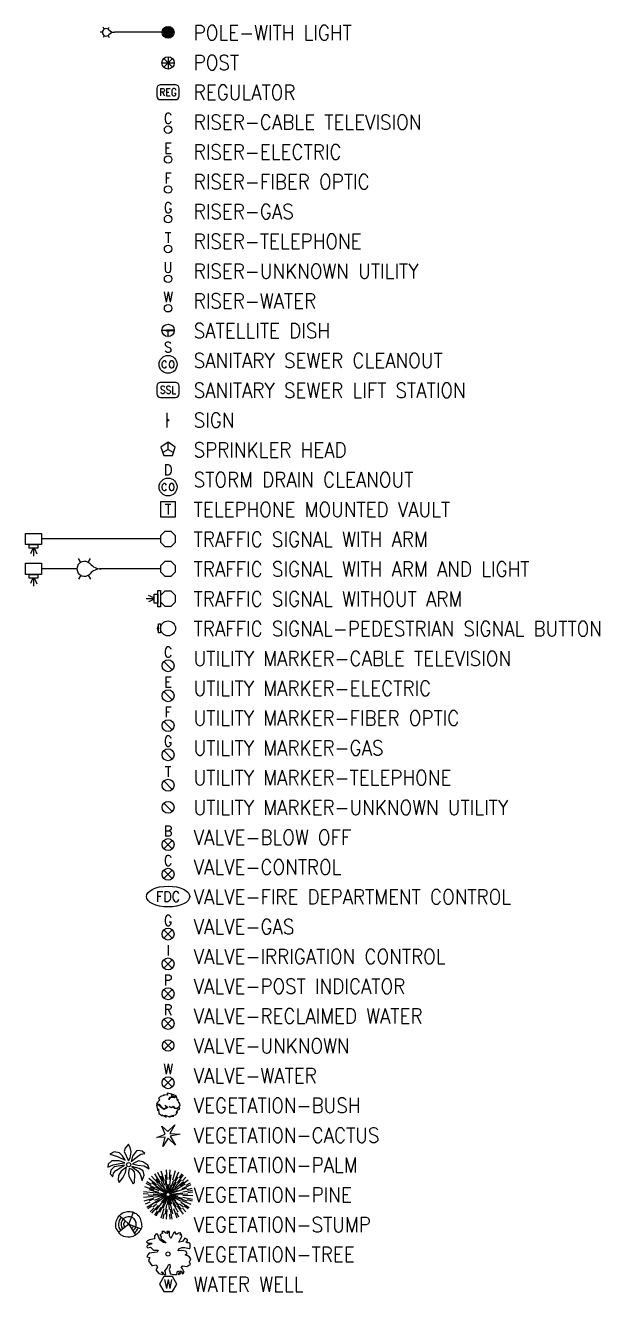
# Model space of a CAD drawing. Extents: x -0.9 to 15.3, y -17 to 0.
# Drawn here: x -0.88 to 2.97, y -16.99 to -8.49 of the extents above; entities that cross this region are included whole.
import ezdxf

# ---------------------------------------------------------------- set-up
doc = ezdxf.new("R2010")
doc.units = 0
doc.header["$MEASUREMENT"] = 0
doc.layers.get('0').update_dxf_attribs({"linetype": 'CONTINUOUS'})
doc.layers.add('VA-UNK', color=48, linetype='CONTINUOUS', lineweight=0)
for name, color, linetype in [('VF-BLDG', 6, 'CONTINUOUS'), ('VF-UTIL-COMM', 30, 'CONTINUOUS'), ('VF-UTIL-ELEC', 10, 'CONTINUOUS'), ('VF-UTIL-MISC', 210, 'CONTINUOUS'), ('VF-UTIL-NGAS', 50, 'CONTINUOUS'), ('VF-UTIL-SSWR', 90, 'CONTINUOUS'), ('VF-UTIL-STRM', 120, 'CONTINUOUS'), ('VF-UTIL-TRAF', 200, 'CONTINUOUS'), ('VF-UTIL-WATR', 160, 'CONTINUOUS'), ('VF-VEGE', 106, 'CONTINUOUS'), ('VM-TTLB-ANNO', 81, 'CONTINUOUS')]:
    doc.layers.add(name, color=color, linetype=linetype)
doc.styles.add('RomanS', font='romans.shx', dxfattribs={"width": 0.9})
doc.styles.get("Standard").update_dxf_attribs({"font": 'romans.shx', "width": 0.9})

# ---------------------------------------------------------------- blocks, each defined once
blk = doc.blocks.new('Pole-With Light')
for p, q in [((-5.346420663229709, 0.270631889411142), (-5.440170650992704, 0.4330116596857618)), ((-5.033920458641909, 0.2706317476377835), (-4.940170323657023, 0.4330114329137305)), ((-0.4755282581472215, -0.1545084973509839), (0.4755282581479321, 0.1545084970239632)), ((0.4755282581479319, -0.1545084973509852), (-0.4755282581472215, 0.1545084970239634)), ((0.4755282581479325, 0.1545084970239623), (-0.4755282581472215, -0.154508497350984)), ((-0.4755282581472214, 0.1545084970239642), (0.475528258147932, -0.1545084973509842)), ((-0.4045084971871185, -0.2938926263097469), (0.4045084971878291, 0.2938926259827261)), ((0.4045084971878284, -0.2938926263097477), (-0.4045084971871185, 0.2938926259827262)), ((0.4045084971878296, 0.2938926259827254), (-0.4045084971871185, -0.2938926263097469)), ((-0.4045084971871182, 0.2938926259827268), (0.4045084971878289, -0.293892626309747)), ((-0.2938926261458814, -0.4045084973509839), (0.293892626146592, 0.4045084970239633)), ((0.2938926261465913, -0.4045084973509847), (-0.2938926261458813, 0.4045084970239634)), ((0.2938926261465925, 0.4045084970239629), (-0.2938926261458814, -0.404508497350984)), ((-0.2938926261458806, 0.4045084970239639), (0.2938926261465918, -0.4045084973509841)), ((-0.1545084971871192, -0.4755282583110871), (0.1545084971878291, 0.4755282579840664)), ((0.1545084971878284, -0.4755282583110874), (-0.1545084971871184, 0.4755282579840664)), ((0.1545084971878299, 0.4755282579840662), (-0.1545084971871185, -0.4755282583110871)), ((-0.1545084971871174, 0.4755282579840667), (0.1545084971878289, -0.4755282583110872)), ((3.545076643666281e-13, -0.5000000001635103), (3.553019840500206e-13, 0.4999999998364897)), ((3.561403725071991e-13, 0.4999999998364897), (3.551795193701129e-13, -0.5000000001635103)), ((-5.502670683715015, -1.131787415098633e-06), (-5.690170683715019, -1.174200643738546e-06)), ((-5.346420786066555, -0.2706339406886326), (-5.440170847391441, -0.43301366849226)), ((-5.033920826966559, -0.2706340824875947), (-4.940170912834552, -0.4330138952730556)), ((-0.5000000001634635, -1.638654183715512e-10), (-4.491399440746367, -9.03033929978635e-07)), ((-0.4999999999996447, -1.635102857815492e-10), (0.5000000000003553, -1.635104694785691e-10)), ((0.5000000000003553, -1.635113021458376e-10), (-0.4999999999996447, -1.635102857815492e-10))]:
    blk.add_line(p, q)
blk.add_circle((3.552713678800501e-13, -1.635103163977192e-10), 0.5)
for centre, radius, start, end in [((-5.190170683715032, -1.061098700624762e-06), 0.3125, 41.81032785630657, 318.1896980647492), ((-4.491399582123794, 0.6249990969660539), 0.625, 221.8103278563066, 270.0000129605278), ((-4.491399299368937, -0.6250009030339142), 0.625, 90.00001296052803, 138.1896980647494)]:
    blk.add_arc(centre, radius, start, end)
blk = doc.blocks.new('Post')
for p, q in [((-0.003466666666666667, 3.816815857342584e-19), (0.003466666666666667, -8.919510853789887e-19)), ((-0.002451303508113364, 0.002451303508113365), (0.002451303508113364, -0.002451303508113365)), ((0.002451303508113365, 0.002451303508113364), (-0.002451303508113366, -0.002451303508113363)), ((1.694094738820505e-19, 0.003466666666666667), (-6.79678973526781e-19, -0.003466666666666667))]:
    blk.add_line(p, q)
blk.add_circle((0, 0), 0.003466666666666667)
blk = doc.blocks.new('Regulator')
blk.add_lwpolyline([(-0.004166666666666666, 0.004166666666666667, 0.414213562373095), (-0.006249999999999999, 0.002083333333333335), (-0.006249999999999999, -0.002083333333333332, 0.414213562373095), (-0.004166666666666667, -0.004166666666666666), (0.004166666666666666, -0.004166666666666667, 0.414213562373095), (0.006249999999999999, -0.002083333333333335), (0.006249999999999999, 0.002083333333333332, 0.414213562373095), (0.004166666666666667, 0.004166666666666666)], format="xyb", close=True)
at = {"insert": (0, 0), "char_height": 0.004166666666666667, "attachment_point": 5}
blk.add_mtext('REG', dxfattribs=at)
blk = doc.blocks.new('Riser-CATV')
blk.add_circle((0, 0), 0.002083333333333334)
at = {"insert": (0, 0.006332373021305571), "char_height": 0.005833333333333334, "attachment_point": 5}
blk.add_mtext('C', dxfattribs=at)
blk = doc.blocks.new('Riser-Elec')
blk.add_circle((0, 0), 0.002083333333333334)
at = {"insert": (0, 0.006332373021305571), "char_height": 0.005833333333333334, "attachment_point": 5}
blk.add_mtext('E', dxfattribs=at)
blk = doc.blocks.new('Riser-Fiber')
blk.add_circle((0, 0), 0.002083333333333334)
at = {"insert": (0, 0.006332373021305571), "char_height": 0.005833333333333334, "attachment_point": 5}
blk.add_mtext('F', dxfattribs=at)
blk = doc.blocks.new('Riser-Gas')
blk.add_circle((0, 0), 0.002083333333333334)
at = {"insert": (0, 0.006332373021305571), "char_height": 0.005833333333333334, "attachment_point": 5}
blk.add_mtext('G', dxfattribs=at)
blk = doc.blocks.new('Riser-Tele')
blk.add_circle((0, 0), 0.002083333333333334)
at = {"insert": (0, 0.006332373021305571), "char_height": 0.005833333333333334, "attachment_point": 5}
blk.add_mtext('T', dxfattribs=at)
blk = doc.blocks.new('Riser-Unkn')
blk.add_circle((0, 0), 0.002083333333333334)
at = {"insert": (0, 0.006332373021305571), "char_height": 0.005833333333333334, "attachment_point": 5}
blk.add_mtext('U', dxfattribs=at)
blk = doc.blocks.new('Riser-Water')
blk.add_circle((0, 0), 0.002083333333333334)
at = {"insert": (0, 0.006332373021305571), "char_height": 0.005833333333333334, "attachment_point": 5}
blk.add_mtext('W', dxfattribs=at)
blk = doc.blocks.new('Satellite Dish')
blk.add_line((0, 0.004534542679445974), (0, -0.004534542679445974))
for points in [[(-0.04166666666666666, 0.001153543835861272), (-0.009515464627628756, 0.001153543835861267), (-0.009515464627628756, -0.001153543835861267), (-0.04166666666666666, -0.001153543835861262)], [(-0.009515464627628756, 0.004534542679445974), (0.009515464627628756, 0.004534542679445974), (0.009515464627628756, -0.004534542679445974), (-0.009515464627628756, -0.004534542679445974)], [(0.04166666666666666, 0.001153543835861272), (0.009515464627628756, 0.001153543835861267), (0.009515464627628756, -0.001153543835861267), (0.04166666666666666, -0.001153543835861262)], [(-0.001153543835861267, -0.004534542679445974), (-0.001153543835861274, -0.04166666666666666), (0.001153543835861259, -0.04166666666666666), (0.001153543835861267, -0.004534542679445974)]]:
    blk.add_lwpolyline(points, close=True)
for centre, radius in [((0, 0), 0.04166666666666666), ((-0.004757732313814378, 0), 0.003954141818991748), ((0.004757732313814378, 0), 0.003954141818991748)]:
    blk.add_circle(centre, radius)
blk = doc.blocks.new('SCO')
blk.add_circle((0, 0), 0.06)
at = {"char_height": 0.07, "attachment_point": 5}
for s, insert in [('S', (0, 0.114975079864845)), ('co', (0, 0.01136642213960926))]:
    blk.add_mtext(s, dxfattribs=dict(at, insert=insert))
blk = doc.blocks.new('Sewer Lift')
blk.add_lwpolyline([(-0.004166666666666666, 0.004166666666666667, 0.414213562373095), (-0.006249999999999999, 0.002083333333333335), (-0.006249999999999999, -0.002083333333333332, 0.414213562373095), (-0.004166666666666667, -0.004166666666666666), (0.004166666666666666, -0.004166666666666667, 0.414213562373095), (0.006249999999999999, -0.002083333333333335), (0.006249999999999999, 0.002083333333333332, 0.414213562373095), (0.004166666666666667, 0.004166666666666666)], format="xyb", close=True)
at = {"insert": (0, 0), "char_height": 0.004166666666666667, "attachment_point": 5}
blk.add_mtext('SSL', dxfattribs=at)
blk = doc.blocks.new('Sign')
blk.add_line((-0.0004166666666666669, -0.004082482904638785), (-0.0004166666666666664, 0.004082482904638785))
blk.add_circle((0, 0), 0.0004166666666666666)
blk = doc.blocks.new('Sprinkler')
for q in [(-0.002984507266151283, -0.001723106073510836), (2.570894173616493e-18, 0.004166666666666668), (0.002984507266151282, -0.001723106073510838)]:
    blk.add_line((0, 0), q)
at = {"flags": 128}
blk.add_lwpolyline([(2.551347498223652e-19, 0.004166666666666667), (-0.00396273548456314, 0.001287570809895615), (-0.002449105217885305, -0.003370904143228947), (0.002449105217885304, -0.003370904143228948), (0.00396273548456314, 0.001287570809895613)], close=True, dxfattribs=at)
blk = doc.blocks.new('Tele Mounted Vault')
blk.add_lwpolyline([(-0.004166666666666666, -0.004166666666666667), (0.004166666666666667, -0.004166666666666667), (0.004166666666666667, 0.004166666666666667), (-0.004166666666666666, 0.004166666666666667)], close=True)
at = {"insert": (1.156482317317871e-18, 0), "char_height": 0.005833333333333334, "attachment_point": 5}
blk.add_mtext('T', dxfattribs=at)
blk = doc.blocks.new('TS-Arm')
for p, q in [((-0.004166666666669237, 1.411617067140394e-18), (-0.0706899906763843, -1.504783440792611e-08)), ((-0.0756342023353029, -0.005339442712587225), (-0.07697587103899564, -0.008318401600566613)), ((-0.07516183281774061, -0.005213496304956437), (-0.07516183281774061, -0.009682055506952395)), ((-0.07475252327660949, -0.005370627139655105), (-0.07341085457291674, -0.008349586027634493))]:
    blk.add_line(p, q)
at = {"flags": 128}
for points in [[(-0.07068999067638429, 0.003127975365108055), (-0.07068999067638429, -0.003128007517565021), (-0.07978262030252295, -0.003128007517565021), (-0.07978262030252295, 0.003127975365108055)], [(-0.07277696640363643, -0.003128007517565021), (-0.07277696640363643, -0.005213496304956437), (-0.07769564457527081, -0.005213496304956437), (-0.07769564457527081, -0.003128007517565021)]]:
    blk.add_lwpolyline(points, close=True, dxfattribs=at)
blk.add_lwpolyline([(-0.001725889843221566, -0.004166666666666667), (0.001725889843216423, -0.004166666666666667), (0.004166666666664097, -0.001725889843221568), (0.004166666666664097, 0.001725889843221565), (0.00172588984322157, 0.004166666666666667), (-0.001725889843221564, 0.004166666666666667), (-0.004166666666669237, 0.001725889843221567), (-0.004166666666669237, -0.001725889843221566)], close=True)
blk = doc.blocks.new('TS-Arm+Light')
for p, q in [((-0.04882861163797134, 0.003608429708683757), (-0.05007861147481128, 0.005773493312345354)), ((-0.04466194224346734, 0.00360842781837231), (-0.04341194044366886, 0.005773490288718269)), ((-0.004166666666669237, 1.411617067140394e-18), (-0.03742832867152677, -7.523917203257244e-09)), ((-0.0756342023353029, -0.005339442712587225), (-0.07697587103899564, -0.008318401600566613)), ((-0.07516183281774061, -0.005213496304956437), (-0.07516183281774061, -0.009682055506952395)), ((-0.07475252327660949, -0.005370627139655105), (-0.07341085457291674, -0.008349586027634493)), ((-0.0509119452444421, -1.057396367114873e-08), (-0.0706899906763843, -1.504783440792611e-08)), ((-0.04882861327579596, -0.003608448025979905), (-0.0500786140934611, -0.005773511063361603)), ((-0.04466194715446267, -0.003608449916632733), (-0.04341194829936924, -0.005773514087105544))]:
    blk.add_line(p, q)
at = {"flags": 128}
for points in [[(-0.07068999067638429, 0.003127975365108055), (-0.07068999067638429, -0.003128007517565021), (-0.07978262030252295, -0.003128007517565021), (-0.07978262030252295, 0.003127975365108055)], [(-0.07277696640363643, -0.003128007517565021), (-0.07277696640363643, -0.005213496304956437), (-0.07769564457527081, -0.005213496304956437), (-0.07769564457527081, -0.003128007517565021)]]:
    blk.add_lwpolyline(points, close=True, dxfattribs=at)
blk.add_lwpolyline([(-0.001725889843221566, -0.004166666666666667), (0.001725889843216423, -0.004166666666666667), (0.004166666666664097, -0.001725889843221568), (0.004166666666664097, 0.001725889843221565), (0.00172588984322157, 0.004166666666666667), (-0.001725889843221564, 0.004166666666666667), (-0.004166666666669237, 0.001725889843221567), (-0.004166666666669237, -0.001725889843221566)], close=True)
for centre, radius, start, end in [((-0.04674527857777565, -9.631447477710895e-09), 0.004166666666666667, 41.81032785630657, 318.1896980647493), ((-0.03742833055655915, 0.008333325809415915), 0.008333333333333333, 221.8103278563065, 270.0000129605279), ((-0.03742832678649438, -0.008333340857250324), 0.008333333333333333, 90.00001296052801, 138.1896980647494)]:
    blk.add_arc(centre, radius, start, end)
blk = doc.blocks.new('TS-No Arm')
for p, q in [((-0.00794209758235714, 0.0003978968458518424), (-0.01092105647033653, 0.001739565549544595)), ((-0.007816151174726354, -7.447267171043791e-05), (-0.01228471037672231, -7.447267171043681e-05)), ((-0.007973282009425021, -0.0004837822128415651), (-0.01095224089740441, -0.001825450916534316))]:
    blk.add_line(p, q)
at = {"flags": 128}
for points in [[(-0.005730662387334937, -0.002459339085814619), (-0.007816151174726354, -0.002459339085814619), (-0.007816151174726354, 0.002459339085819764), (-0.005730662387334937, 0.002459339085819764)], [(-0.004166666666666668, -0.004546314813066758), (-0.005730662387334938, -0.004546314813066757), (-0.005730662387334936, 0.004546314813071902), (-0.004166666666666667, 0.004546314813071901)]]:
    blk.add_lwpolyline(points, close=True, dxfattribs=at)
blk.add_lwpolyline([(-0.004166666666666667, 0.001725889843221567), (-0.004166666666666668, -0.001725889843216422), (-0.001725889843221569, -0.004166666666664097), (0.001725889843221564, -0.004166666666664097), (0.004166666666666667, -0.001725889843221571), (0.004166666666666668, 0.001725889843221563), (0.001725889843221568, 0.004166666666669236), (-0.001725889843221565, 0.004166666666669237)], close=True)
blk = doc.blocks.new('TS-Pedestrian')
at = {"flags": 128}
blk.add_lwpolyline([(-0.004167957574965993, -0.002459339085815721), (-0.00525857200096839, -0.002459339085815721), (-0.00525857200096839, 0.002459339085818662), (-0.004167957574965993, 0.002459339085818662)], close=True, dxfattribs=at)
blk.add_circle((0, 0), 0.004167957574965993)
blk.add_arc((-0.004644595785367819, 1.470462545358438e-15), 0.001403532236692753, 115.9413411014982, 244.0586588985018)
blk = doc.blocks.new('Util Mkr-CATV')
blk.add_line((-0.002357022603955158, 0.002357022603955159), (0.002357022603955157, -0.002357022603955159))
blk.add_circle((0, 0), 0.003333333333333333)
at = {"insert": (0, 0.007620373874917596), "char_height": 0.005833333333333334, "attachment_point": 5}
blk.add_mtext('C', dxfattribs=at)
blk = doc.blocks.new('Util Mkr-Elec')
blk.add_line((-0.002357022603955158, 0.002357022603955159), (0.002357022603955157, -0.002357022603955159))
blk.add_circle((0, 0), 0.003333333333333333)
at = {"insert": (0, 0.007620373874917596), "char_height": 0.005833333333333334, "attachment_point": 5}
blk.add_mtext('E', dxfattribs=at)
blk = doc.blocks.new('Util Mkr-Fiber')
blk.add_line((-0.002357022603955158, 0.002357022603955159), (0.002357022603955157, -0.002357022603955159))
blk.add_circle((0, 0), 0.003333333333333333)
at = {"insert": (0, 0.007620373874917596), "char_height": 0.005833333333333334, "attachment_point": 5}
blk.add_mtext('F', dxfattribs=at)
blk = doc.blocks.new('Util Mkr-Gas')
blk.add_line((-0.002357022603955158, 0.002357022603955159), (0.002357022603955157, -0.002357022603955159))
blk.add_circle((0, 0), 0.003333333333333333)
at = {"insert": (0, 0.007620373874917596), "char_height": 0.005833333333333334, "attachment_point": 5}
blk.add_mtext('G', dxfattribs=at)
blk = doc.blocks.new('Util Mkr-Tele')
blk.add_line((-0.002357022603955158, 0.002357022603955159), (0.002357022603955157, -0.002357022603955159))
blk.add_circle((0, 0), 0.003333333333333333)
at = {"insert": (0, 0.007620373874917596), "char_height": 0.005833333333333334, "attachment_point": 5}
blk.add_mtext('T', dxfattribs=at)
blk = doc.blocks.new('Valve-Blow Off')
for p, q in [((-0.002357022603955158, 0.002357022603955159), (0.002357022603955157, -0.002357022603955159)), ((-0.002357022603955159, -0.002357022603955158), (0.002357022603955159, 0.002357022603955157))]:
    blk.add_line(p, q)
blk.add_circle((0, 0), 0.003333333333333333)
at = {"insert": (0, 0.007620373874917596), "char_height": 0.005833333333333334, "attachment_point": 5}
blk.add_mtext('B', dxfattribs=at)
blk = doc.blocks.new('Util Mkr')
blk.add_line((-0.002357022603955158, 0.002357022603955159), (0.002357022603955157, -0.002357022603955159))
blk.add_circle((0, 0), 0.003333333333333333)
blk = doc.blocks.new('Valve-Control')
for p, q in [((-0.002357022603955158, 0.002357022603955159), (0.002357022603955157, -0.002357022603955159)), ((-0.002357022603955159, -0.002357022603955158), (0.002357022603955159, 0.002357022603955157))]:
    blk.add_line(p, q)
blk.add_circle((0, 0), 0.003333333333333333)
at = {"insert": (0, 0.007620373874917596), "char_height": 0.005833333333333334, "attachment_point": 5}
blk.add_mtext('C', dxfattribs=at)
blk = doc.blocks.new('Valve-FDC')
blk.add_ellipse((0, 0), major_axis=(0.01212448802138478, 0), ratio=0.4799145040412314)
at = {"insert": (0, 0), "char_height": 0.005833333333333334, "attachment_point": 5}
blk.add_mtext('FDC', dxfattribs=at)
blk = doc.blocks.new('Valve-Gas')
for p, q in [((-0.002357022603955158, 0.002357022603955159), (0.002357022603955157, -0.002357022603955159)), ((-0.002357022603955159, -0.002357022603955158), (0.002357022603955159, 0.002357022603955157))]:
    blk.add_line(p, q)
blk.add_circle((0, 0), 0.003333333333333333)
at = {"insert": (0, 0.007620373874917596), "char_height": 0.005833333333333334, "attachment_point": 5}
blk.add_mtext('G', dxfattribs=at)
blk = doc.blocks.new('Valve-ICV')
for p, q in [((-0.002357022603955158, 0.002357022603955159), (0.002357022603955157, -0.002357022603955159)), ((-0.002357022603955159, -0.002357022603955158), (0.002357022603955159, 0.002357022603955157))]:
    blk.add_line(p, q)
blk.add_circle((0, 0), 0.003333333333333333)
at = {"insert": (0, 0.007620373874917596), "char_height": 0.005833333333333334, "attachment_point": 5}
blk.add_mtext('I', dxfattribs=at)
blk = doc.blocks.new('Valve-PIV')
for p, q in [((-0.002357022603955158, 0.002357022603955159), (0.002357022603955157, -0.002357022603955159)), ((-0.002357022603955159, -0.002357022603955158), (0.002357022603955159, 0.002357022603955157))]:
    blk.add_line(p, q)
blk.add_circle((0, 0), 0.003333333333333333)
at = {"insert": (0, 0.007620373874917596), "char_height": 0.005833333333333334, "attachment_point": 5}
blk.add_mtext('P', dxfattribs=at)
blk = doc.blocks.new('Valve-Reclaimed')
for p, q in [((-0.002357022603955158, 0.002357022603955159), (0.002357022603955157, -0.002357022603955159)), ((-0.002357022603955159, -0.002357022603955158), (0.002357022603955159, 0.002357022603955157))]:
    blk.add_line(p, q)
blk.add_circle((0, 0), 0.003333333333333333)
at = {"insert": (0, 0.007620373874917596), "char_height": 0.005833333333333334, "attachment_point": 5}
blk.add_mtext('R', dxfattribs=at)
blk = doc.blocks.new('Valve-Water')
for p, q in [((-0.002357022603955158, 0.002357022603955159), (0.002357022603955157, -0.002357022603955159)), ((-0.002357022603955159, -0.002357022603955158), (0.002357022603955159, 0.002357022603955157))]:
    blk.add_line(p, q)
blk.add_circle((0, 0), 0.003333333333333333)
at = {"insert": (0, 0.007620373874917596), "char_height": 0.005833333333333334, "attachment_point": 5}
blk.add_mtext('W', dxfattribs=at)
blk = doc.blocks.new('Vege-Bush')
blk.add_lwpolyline([(0.00164848553447893, -0.003054370552240099), (0.00108827004216013, -0.002904976435807925), (0.002042711251295857, -0.002730683299970359), (0.002374690802299603, -0.002456794086511344), (0.002623675465552384, -0.002058409776025489), (0.002250198470673184, -0.002058409776025489), (0.002810413962991984, -0.001344637886405043), (0.003218472161100748, -0.001095647692351419), (0.003301467048851656, -0.0008466574982977385), (0.002948738775910183, -0.0007968594594870137), (0.002457685690050511, -0.001020950634135304), (0.001855972753856257, -0.0009711525953245788), (0.001378752149288422, -0.000473172207217274), (0.0008185366569696218, -0.0007968594594870137), (0.0003274835711099497, -0.0003984751490011584), (0.0008185366569696218, -0.0006225663236494485), (0.001420249593163876, -0.0003237780907850429), (0.001897470197731711, -0.0008466574982977385), (0.002353942080361876, -0.0008964555371084633), (0.002934906294618403, -0.0006972633818655641), (0.003384461936602621, -0.0001494849549475344), (0.003239220883038475, 0.0007717787630510163), (0.00296948749784791, 0.0005227885689973356), (0.002748167797178803, 0.001709641827319752), (0.002748167797178803, 0.001709641827319752), (0.002644424187490111, 0.001336156536239288), (0.002374690802299603, 0.002531309467696796), (0.001337254705412968, 0.00300439083639871), (0.001254259817662003, 0.002730501622939695), (0.001295757261537457, 0.002531309467696796), (0.001793726588043076, 0.002456612409480681), (0.00202196252935813, 0.002157824176616332), (0.001752229144167622, 0.002083127118400216), (0.001358003427350695, 0.002108026137805607), (0.0008185366569696218, 0.002108026137805607), (0.0003689810149854038, 0.001809237904941202), (0.0003067348491722226, 0.001460651633266128), (0.0003067348491722226, 0.001834136924346592), (0.0006110494375922948, 0.002232521234832391), (0.00108827004216013, 0.002431713390075346), (0.001026023876346949, 0.002655804564723636), (0.001046772598284676, 0.003054188875209436), (-0.0002949780870220882, 0.003352977108073841), (-0.0001912344773333962, 0.002830097700561202), (-0.001311665461970996, 0.002904794758777261), (-0.001228670574220032, 0.002705602603534361), (-0.002134698098834415, 0.002406814370669956), (-0.002674164869215487, 0.001883934963157317), (-0.002342185318211742, 0.001510449672076796), (-0.003255129083472014, 0.0004978895495920015), (-0.00246667764983816, 0.0002488993555383208), (-0.001927210879457087, -0.000473172207217274), (-0.001207921852282304, -0.001070748672946028), (-0.0003157268089598152, -0.0005976673042440576), (-0.0007929474135276505, -2.498985792069406e-05), (-8.749086764476112e-05, -0.0006723643624601732), (-0.001228670574220032, -0.001245041808783594), (-0.001968708323332541, -0.0006723643624601732), (-0.002549672537589069, 2.480818089003075e-05), (-0.003234380361534287, -4.988887732602812e-05), (-0.002819405922779634, -0.0016351264461343), (-0.002694913591153214, -0.001020950634135304), (-0.002570421259526796, -0.002332298989484504), (-0.001581398847161505, -0.00297967349402404), (-0.001705891178787923, -0.002705784280565025), (-0.0005232140283371422, -0.003353158785104505), (-0.0007721986915899234, -0.002855178396997199), (0.0005557195124250038, -0.003328259765699114), (0.0004727246246740389, -0.003129067610456214)], close=True)
blk = doc.blocks.new('Vege-Cactus')
at = {"linetype": 'Continuous', "flags": 128}
blk.add_lwpolyline([(-0.00176025474224483, 0.002421971130785605), (-2.975988755387314e-05, 0.000919950468032867), (0.001917858053775124, 0.002818448282840093), (0.0005359038860036635, 0.0004092764646370824), (0.003343179269392013, 0.0001714547773930378), (0.0005595049675075069, -0.0003485562473390465), (0.002039343237534754, -0.002840077322156323), (7.05956234963427e-05, -0.0009358815117711948), (-0.001492407577751419, -0.00320187655757064), (-0.0007782179045048368, -0.0006134624891820596), (-0.003113717887334339, -0.0007349431235101641), (-0.0008039828129552508, 0.0002323439966605005)], close=True, dxfattribs=at)
blk = doc.blocks.new('Vege-Palm')
for points in [[(-0.005749968087473651, 0.007659694642567202), (-0.01052170837863893, 0.01470996239130203), (-0.01541939742374077, 0.01968780064345373), (-0.02413276121876717, 0.02177740497011899), (-0.03166964915316354, 0.01755525924158311), (-0.01890588793042289, 0.01365943528460864)], [(-0.0001137613488387165, 0.006277120820951772), (0.0022735400325841, 0.01133224580847332), (0.003939498550555854, 0.02163141891442043), (0.00230788969274962, 0.02901087090639699), (-0.000485882667284919, 0.03438086777875848), (-0.006107777047519549, 0.02744223642555788), (-0.007458863680650603, 0.02232413706106832)], [(0.003999610455844509, 0.005507115938934055), (0.01489704014298645, 0.01368519752973193), (0.02033001139231695, 0.01751518463805802), (0.02715986882166255, 0.01866017331020331), (0.02271731277373972, 0.0225703096255796), (0.01604489128681304, 0.02401585782416299), (0.01287327266497023, 0.0231685662067755), (0.006607322156655258, 0.0141889925454759)], [(-0.006551460157975753, 0.003028215463739475), (-0.0162380643243249, 0.006217008915664096), (-0.02818602111816031, 0.006423106876650297), (-0.03426304849557256, 0.0005521774602251783), (-0.03506454056607464, -0.00407930171860264), (-0.02600481769772374, -0.0004697249296645038), (-0.01493563970975974, 0.001977688357046068)], [(0.006338249818700047, 0.001204821003348036), (0.01556972098787162, -0.0009162705118012605), (0.02590038128230395, -0.00206412165562688), (0.0344563091349086, -0.006744262853020861), (0.03221213133750444, -0.0008876457949975284), (0.02371917786186596, 0.004828710150687926), (0.01652864900079406, 0.006305745537755381)], [(-0.006771870477363684, -0.0005985361552809049), (-0.02412131133204579, -0.003704317928475015), (-0.03016685152097279, -0.009057139970754358), (-0.03106280515692626, -0.01524294127201947), (-0.0266832234859696, -0.02018929233568729), (-0.02530064966435475, -0.01455308559705189), (-0.02135902616049504, -0.009592422174982303)], [(-0.003883636551876393, -0.004414210905205149), (-0.01258268798850106, -0.01064581175335605), (-0.01719985480892632, -0.01816552485767043), (-0.01764067544770217, -0.02541902809571102), (-0.0158201434589918, -0.029689835842813), (-0.009648654516128216, -0.02226458430395058), (-0.005455133504396759, -0.01315906188871498)], [(0.0006848682499830329, -0.006251917723998382), (-0.0003055469514231948, -0.01399204114770074), (0.0004157959120292443, -0.01923608926612627), (0.007431714000600111, -0.03214297407288433), (0.009630092251118754, -0.03019649333023731), (0.01044875915170293, -0.01672570160244763), (0.00969592909976669, -0.01199976085816788), (0.006289587800134191, -0.008152598919759618)], [(0.005050137562536574, -0.00287706361285008), (0.01448484422101405, -0.01021071605794084), (0.0193510460776321, -0.01570666168423828), (0.0223165667384887, -0.02680732686068714), (0.02599198037607499, -0.01767031725696757), (0.02436037151826733, -0.01029086526499099), (0.01732727859961582, -0.00622329300719471)]]:
    blk.add_lwpolyline(points, close=True)
blk.add_circle((0, 0), 0.003470833333333333)
blk = doc.blocks.new('Vege-Pine')
for p, q in [((-0.03556637870986777, 0.02170584752032276), (-0.02845310296789002, 0.01736467801625643)), ((-0.01921617849444415, 0.01599182553896095), (-0.03202696415741854, 0.02665304256494384)), ((-0.0278049504675712, 0.03103217428098258), (-0.01668297028053424, 0.01861930456858588)), ((-0.02299032253207995, 0.03474990907873605), (-0.01379419351923952, 0.02084994544723785)), ((-0.02037245713657309, 0.0263832162809664), (-0.01018622856827596, 0.01319160814047855)), ((-0.01768569578647068, 0.0377270098955384), (-0.01061141747187404, 0.02263620593731917)), ((-0.01223544619525571, 0.02180123520358584), (-0.004078482065071245, 0.007267078401188886)), ((-0.01200412914019701, 0.03990002499617389), (-0.007202477484109911, 0.02394001499770038)), ((-0.01190769632668312, 0.03113387029107534), (-0.005953848163331139, 0.01556693514553278)), ((-0.005435754389518229, 0.02440189693888827), (-0.001811918129825722, 0.008133965646289463)), ((-0.00485337225781295, 0.03297811226916038), (-0.002426686128896269, 0.0164890561345752)), ((-0.003041471444184096, 0.04155551181930466), (-0.001824882866502328, 0.02493330709157879)), ((0.008930772245059494, 0.02335040271829952), (0.001239888880046487, 0.003241814244048361)), ((0.003041471444240263, 0.04155551181930352), (0.001824882866555368, 0.02493330709157788)), ((0.004853372257867481, 0.03297811226915832), (0.002426686128947674, 0.0164890561345736)), ((0.02562157132597898, 0.02132243405194384), (0.006405392831513135, 0.005330608512974616)), ((0.01200412914025276, 0.03990002499616931), (0.007202477484162605, 0.02394001499769671)), ((0.01631392826040094, 0.02906831360477732), (0.008156964130213695, 0.01453415680238192)), ((0.01768569578652562, 0.03772700989553167), (0.01061141747192608, 0.02263620593731376)), ((0.022243960374104, 0.02482573942477458), (0.01112198018706465, 0.01241286971238002)), ((0.02546557142077473, 0.03297902035120061), (0.0152793428524751, 0.0197874122107147)), ((0.02299032253213381, 0.03474990907872724), (0.01839225802571225, 0.02779992726297901)), ((0.03388707253067641, 0.02424412148156079), (0.02033224351841545, 0.01454647288893035)), ((0.02399678245861974, 0.02313580650734485), (0.02999597807327007, 0.02891975813418309)), ((-0.04163886868207292, 0.001521750960729465), (-0.03331109494565426, 0.001217400768581941)), ((-0.02485002438097862, 0.002734280209434744), (-0.04141670730164415, 0.004557133682401441)), ((-0.03943499054821243, 0.01345335019880336), (-0.02366099432891914, 0.008072010119278626)), ((-0.03705592287008334, 0.01905176347101924), (-0.02223355372204164, 0.01143105808260807)), ((-0.03224945656855984, 0.008431112746382186), (-0.01612472828426958, 0.004215556373186876)), ((-0.0306782061189506, 0.01303682401633119), (-0.01533910305946485, 0.006518412008161327)), ((-0.01355482901224076, 0.009697648592620314), (-0.02710965802449912, 0.01939529718525435)), ((-0.02498332120923562, 0.0009130505764344171), (-0.003468517761218637, 0.0001267618550220422)), ((-0.0245841419207159, 0.004540921274478558), (-0.003413098369996391, 0.0006304312369368719)), ((-0.02133982722591227, 0.01302350851219011), (-0.007113275741956781, 0.004341169504057467)), ((-0.01799758684392812, 0.01735185488050742), (-0.005999195614628567, 0.005783951626829794)), ((-0.002667846114313863, 0.002220198445661604), (-0.01281078566295695, 0.0106612170259695)), ((-0.009196129012819309, 0.01389996363148875), (-0.001915093866913676, 0.002894667426266341)), ((-0.007669551529721983, 0.0032592060040764), (-0.00319436821213778, 0.001357459300701667)), ((-0.002976924081655149, 0.007783467572761498), (-0.001239888880003133, 0.003241814244064943)), ((-0.001216588577661444, 0.01662220472771586), (-0.0002533545712827401, 0.003461574134550337)), ((0.001216588577712921, 0.01662220472771506), (0.0002533545713315271, 0.003461574134546765)), ((0.004078482065120077, 0.007267078401184218), (0.001698687780137367, 0.003026738154084321)), ((0.005560990093544983, 0.006206434856182746), (0.002316152373972204, 0.002584980117587116)), ((0.004801651656117533, 0.01596000999846043), (0.002400825828072462, 0.00798000499922414)), ((0.01355482901228498, 0.009697648592615134), (0.002822793141818717, 0.002019535319393793)), ((0.01533910305950969, 0.006518412008151156), (0.00319436821214732, 0.001357459300679217)), ((0.003450011718229774, 0.0003796092357346096), (0.02485002438101882, 0.002734280209437656)), ((0.01379419351929069, 0.0208499454472308), (0.004598064506447597, 0.006949981815734377)), ((0.01018622856832528, 0.01319160814047175), (0.005093114284175468, 0.006595804070228787)), ((0.03154799243861089, 0.0107626801590275), (0.007886998109669427, 0.002690670039744934)), ((0.02845310296793781, 0.0173646780162445), (0.0142265514839807, 0.008682339008114508)), ((0.01665554747285754, 0.0006087003842854704), (0.03331109494569489, 0.001217400768579006)), ((0.03834775764874017, 0.01629603002040158), (0.02300865458925318, 0.009777618012234632)), ((0.02458414192075675, 0.004540921274476729), (0.04097356986791468, 0.007568202124133204)), ((0.03705592287013099, 0.01905176347100539), (0.02964473829610941, 0.01524141077680118)), ((0.032249456568601, 0.00843111274637977), (0.04031182071074631, 0.01053889093297669)), ((0.03313336584135175, 0.003645706945919547), (0.04141670730168467, 0.004557133682401436)), ((-0.04141670730164461, -0.004557133682417468), (-0.02485002438097874, -0.002734280209453686)), ((-0.04031182071070688, -0.01053889093299254), (-0.02418709242641624, -0.006323334559798693)), ((-0.03067820611895124, -0.01303682401634968), (-0.03834775764869473, -0.01629603002043315)), ((-0.01422655148393351, -0.008682339008145457), (-0.03556637870986917, -0.02170584752034044)), ((-0.02710965802449783, -0.01939529718527614), (-0.0338870725306283, -0.02424412148159136)), ((-0.03331109494565452, -0.001217400768595138), (-0.01665554747281716, -0.0006087003843016012)), ((-0.02366099432891918, -0.008072010119298485), (-0.03154799243856633, -0.01076268015905934)), ((-0.0166829702805337, -0.01861930456860635), (-0.02780495046757305, -0.03103217428100091)), ((-0.01921617849444133, -0.01599182553898434), (-0.02562157132592994, -0.02132243405197409)), ((-0.02458414192071699, -0.004540921274492685), (-0.00819471397355907, -0.001513640424836212)), ((-0.003194368212129005, -0.001357459300722315), (-0.02300865458920775, -0.009777618012266204)), ((-0.005093114284124161, -0.006595804070257121), (-0.0203724571365736, -0.02638321628098599)), ((-0.002822793141787964, -0.002019535319436779), (-0.02033224351836736, -0.01454647288896093)), ((-0.01656668292064581, -0.001822853472971795), (-0.003450011718227553, -0.0003796092357548048)), ((-0.007074278314572754, -0.01509080395823094), (-0.01414855662917229, -0.03018160791644883)), ((-0.002316152373929683, -0.002584980117625214), (-0.01112198018701403, -0.01241286971240908)), ((-0.001239888879990851, -0.003241814244069639), (-0.008930772245005362, -0.02335040271832473)), ((-0.001698687780085619, -0.003026738154113364), (-0.008156964130160779, -0.01453415680240888)), ((-0.002426686128891937, -0.01648905613459584), (-0.004853372257811742, -0.03297811226918056)), ((-0.002400825828017678, -0.00798000499924843), (-0.00480165165606275, -0.01596000999848471)), ((-0.0002533545712742311, -0.00346157413455096), (-0.001216588577656866, -0.0166222047277362)), ((0.0002533545713217163, -0.003461574134547485), (0.001824882866542976, -0.02493330709159879)), ((0.001239888880032966, -0.003241814244053532), (0.005953848163372814, -0.01556693514555233)), ((0.001811918129866783, -0.008133965646309341), (0.007247672519405546, -0.03253586258520756)), ((0.00191509386693436, -0.002894667426252656), (0.01379419351928174, -0.02084994544725672)), ((0.01281078566299183, -0.01066121702599627), (0.002667846114314973, -0.00222019844566027)), ((0.003194368212138031, -0.001357459300701077), (0.01533910305950662, -0.00651841200817838)), ((0.003413098369994768, -0.0006304312369456571), (0.01638942794717821, -0.003027280849666274)), ((0.003468517761218097, -0.0001267618550368451), (0.01665554747285761, -0.0006087003843032016)), ((0.00599919561467098, -0.005783951626847826), (0.01799758684397053, -0.01735185488052545)), ((0.007411184574041784, -0.003810352694214275), (0.02223355372208349, -0.01143105808262544)), ((0.008062364142165792, -0.002107778186606085), (0.02418709242645605, -0.006323334559801394)), ((0.008156964130205445, -0.01453415680240655), (0.01631392826038991, -0.02906831360480351)), ((0.01112198018705814, -0.01241286971240587), (0.02224396037409508, -0.02482573942480257)), ((0.01527934285246685, -0.01978741221074107), (0.02546557142076399, -0.03297902035122892)), ((0.01577399621931405, -0.005381340079533188), (0.03154799243860733, -0.01076268015905791)), ((0.02562157132596623, -0.02132243405197917), (0.01921617849447903, -0.01599182553898772)), ((0.02133982722595418, -0.01302350851220781), (0.03556637870990968, -0.02170584752034045)), ((0.02300865458924949, -0.00977761801226331), (0.03834775764873524, -0.01629603002043317)), ((0.02458414192075703, -0.004540921274495241), (0.04097356986791469, -0.007568202124153174)), ((0.02498332120927627, -0.0009130505764507256), (0.04163886868211357, -0.001521750960745773)), ((0.0338870725306635, -0.0242441214815988), (0.02710965802453432, -0.01939529718528179)), ((0.03224945656860118, -0.008431112746399048), (0.04031182071074631, -0.0105388909329967)), ((-0.02999597807323321, -0.0289197581341993), (-0.02399678245858288, -0.02313580650736106)), ((-0.01839225802566015, -0.02779992726300668), (-0.0229903225320817, -0.03474990907875489)), ((-0.0122354461952544, -0.02180123520360658), (-0.02039241032544164, -0.03633539200600198)), ((-0.007202477484107823, -0.02394001499772101), (-0.01200412914019797, -0.03990002499619358)), ((-0.007247672519363441, -0.03253586258520791), (-0.009059590649211222, -0.04066982823150698)), ((-0.001824882866499313, -0.02493330709159902), (-0.003041471444184207, -0.04155551181932465)), ((0.002433177155383861, -0.03324440945546172), (0.003041471444224745, -0.04155551181932465)), ((0.003640029193395433, -0.02473358420188775), (0.006066715322312112, -0.04122264033647292)), ((0.008930772245048804, -0.02335040271832362), (0.01488462040840078, -0.03891733786386617)), ((0.01414855662921423, -0.03018160791644816), (0.01768569578651256, -0.03772700989555777)), ((0.02399678245862031, -0.02313580650736427), (0.02999597807327008, -0.02891975813420308))]:
    blk.add_line(p, q)
blk.add_circle((0, 0), 0.003470833333333333)
blk = doc.blocks.new('Vege-Stump')
for p, q in [((0, 0), (-0.002790934144323598, -0.002201525960012287)), ((-0.002577216740024718, 0.002445946592975147), (0, 0)), ((0, 0), (0.00131344857842059, 0.00338317385236869)), ((0, 0), (0.003451000417858691, -0.001228096698842716)), ((0, 0), (0.001878538901048097, -0.003049091281691623))]:
    blk.add_line(p, q)
at = {"flags": 128}
for points in [[(0.00170220148016618, 0.003153420908850702), (0.00206937601036114, 0.003015809171963882), (0.002436550795731037, 0.00269471484507587), (0.002792251385006578, 0.00232774993922567), (0.003010261365974607, 0.001960785033375342), (0.003193848503484623, 0.001593820127525143), (0.00332006491569777, 0.001226855221674816), (0.003400384288358288, 0.0008598903158246156), (0.003515126504476829, 0.0004929254099742882), (0.003549549092760164, 0.0001259605041240881), (0.003595445877137597, -0.0002410044017262392), (0.003629868465420683, -0.0006079693075764387), (0.003538074896665799, -0.0009749340763506748), (0.003411858484452653, -0.001341898982201002), (0.003216797150848281, -0.001708863888051202), (0.002953169036530858, -0.001978440651280295), (0.002769670955072921, -0.002330555698087538), (0.002432034454569428, -0.002601977779017118), (0.001910899617433052, -0.003034786065854079), (0.001147547374013985, -0.003372229726627289), (0.0004135547930072999, -0.003570294466158178), (-0.0002763984219685452, -0.003562958704603116), (-0.000936991719357072, -0.003496937124759486), (-0.001407309233858548, -0.003383141253858514), (-0.001774484019228445, -0.003222594090414572), (-0.002141658549423405, -0.003004708703267736), (-0.002485884942604331, -0.002637743797417408), (-0.002749791707950061, -0.002270778891567208), (-0.002967801688918081, -0.001903813985716881), (-0.003254656846452273, -0.001536849079866681), (-0.003495615219609283, -0.001169884174016353), (-0.003575934847444737, -0.0008029194052421179), (-0.00362183163182217, -0.0004359544993919178), (-0.00362183163182217, -6.89895935415905e-05), (-0.003564460651350372, 0.0002979753123086096), (-0.003530037807892359, 0.0006649402181589369), (-0.003369399062571064, 0.001031905124009136), (-0.003231708454263552, 0.001398870029859464), (-0.003082543905036872, 0.001765834935709663), (-0.002841585276704935, 0.00213279984155999), (-0.002531781726982031, 0.002499764747410191), (-0.002164606941612125, 0.002843794363779361), (-0.001797432411417166, 0.003096082685147934), (-0.001430257626047269, 0.003336903361775801), (-0.0010630830958523, 0.003440112301516977), (-0.0006959083104824033, 0.003531853459441609), (-0.0003287335251125068, 0.003554788748922639), (3.84410050824624e-05, 0.003577724175479887), (0.000405615790452359, 0.003554788748922639), (0.0007727905758220058, 0.003531853459441609), (0.001030017626913423, 0.003518271279650782), (0.001330858922594917, 0.003374875207871539), (0.00170220148016618, 0.003153420908850702)], [(-0.001677376963233501, 0.001591940019882318), (-0.001677376963233501, 0.001591940019882318)], [(0, 0), (0, 0)], [(0.001690727284071815, 0.003164888553591282), (0.001690727284071815, 0.003164888553591282)]]:
    blk.add_lwpolyline(points, dxfattribs=at)
for radius, start, end in [(0.002850447451538372, 136.496967835481, 218.2668462649499), (0.002133884235176224, 301.6371376618272, 218.2668462649499), (0.001417321018814075, 136.496967835481, 218.2668462649499), (0.000342476194270853, 136.496967835481, 218.2668462649499), (0.000342476194270853, 301.6371376618272, 340.4110408640593), (0.001417321018814075, 301.6371376618272, 340.4110408640593), (0.002850447451538372, 301.6371376618272, 340.4110408640593)]:
    blk.add_arc((0, 0), radius, start, end)
blk = doc.blocks.new('Vege-Tree')
for p, q in [((-0.03434270902554263, 0.0220648853323837), (-0.03614550529182629, 0.02072712132235151)), ((-0.03115127239198667, 0.02370283053491045), (-0.03434270902554263, 0.0220648853323837)), ((-0.02559975618686063, 0.02489050394869506), (-0.03115127239198667, 0.02370283053491045)), ((-0.02254535643165386, 0.02578452184808223), (-0.02559975618686063, 0.02489050394869506)), ((-0.02282552071627923, 0.03083865953476494), (-0.02296255759462841, 0.02816313151470057)), ((-0.02296255759462841, 0.02816313151470057), (-0.02254535643165386, 0.02578452184808223)), ((-0.02018832212404673, 0.03381436874732387), (-0.02282552071627923, 0.03083865953476494)), ((-0.0175511235318148, 0.03336735979763029), (-0.02018832212404673, 0.03381436874732387)), ((-0.01408256787759697, 0.02370283053491045), (-0.0175511235318148, 0.03336735979763029)), ((-0.007836731488834495, 0.01924252955512089), (-0.01408256787759697, 0.02370283053491045)), ((-0.01283096438867354, 0.03307044144418372), (-0.01394248573528426, 0.03202959578759811)), ((-0.01394248573528426, 0.03202959578759811), (-0.0117224883060266, 0.02890705881784017)), ((-0.008668088550819833, 0.0352989605145545), (-0.01283096438867354, 0.03307044144418372)), ((-0.0117224883060266, 0.02890705881784017), (-0.01213968946900061, 0.02548760349463622)), ((-0.01213968946900061, 0.02548760349463622), (-0.007836731488834495, 0.02251189428207728)), ((-0.01047393008106671, 0.03797775137366742), (-0.009916646775779728, 0.03604288781769409)), ((-0.006865292284536454, 0.03797775137366742), (-0.01047393008106671, 0.03797775137366742)), ((-0.009916646775779728, 0.03604288781769409), (-0.008668088550819833, 0.0352989605145545)), ((-0.007836731488834495, 0.02251189428207728), (-0.003396736630318623, 0.01864543000917974)), ((-0.00381089252932996, 0.0352989605145545), (-0.006865292284536454, 0.03797775137366742)), ((-0.001453858221722559, 0.0344082054542159), (-0.00381089252932996, 0.0352989605145545)), ((-0.002008096263046303, 0.03797775137366742), (-0.002008096263046303, 0.03708373347428026)), ((0.002154779574807697, 0.03797775137366742), (-0.002008096263046303, 0.03797775137366742)), ((-0.002008096263046303, 0.03708373347428026), (-6.521785445023909e-05, 0.0363398061711401)), ((-6.521785445023909e-05, 0.0363398061711401), (-0.001453858221722559, 0.0344082054542159)), ((0.002571980737781698, 0.03054174118131836), (0.002154779574807697, 0.03797775137366742)), ((0.004514859146378317, 0.02622826795872724), (0.002571980737781698, 0.03054174118131836)), ((0.006317655412661974, 0.02920397717128618), (0.004514859146378317, 0.02622826795872724)), ((0.009649174188529785, 0.03619297841394166), (0.006317655412661974, 0.02920397717128618)), ((0.01186917161778744, 0.03753074242397384), (0.009649174188529785, 0.03619297841394166)), ((0.01200925376010041, 0.03604288781769409), (0.01186917161778744, 0.03753074242397384)), ((0.01408916904704566, 0.03292035084793615), (0.01200925376010041, 0.03604288781769409)), ((0.01742068782291402, 0.0352989605145545), (0.01408916904704566, 0.03292035084793615)), ((0.0215835636607683, 0.03544905111080207), (0.01742068782291402, 0.0352989605145545)), ((0.01825509014886315, 0.01968627566576535), (0.021029325619444, 0.02563443125183522)), ((0.02019796855745866, 0.0317326774341521), (0.0215835636607683, 0.03544905111080207)), ((0.02269508500737847, 0.03262343249449014), (0.02019796855745866, 0.0317326774341521)), ((0.021029325619444, 0.02563443125183522), (0.02324932304870164, 0.02935080492848519)), ((0.02324932304870164, 0.02935080492848519), (0.02269508500737847, 0.03262343249449014)), ((0.02824660121250505, 0.02652844915122238), (0.02394364323233836, 0.02087721191859909)), ((0.03254651392870796, 0.02459358559524905), (0.02824660121250505, 0.02652844915122238)), ((0.02991236060043952, 0.02058029356515307), (0.03282667821333333, 0.02221497592863127)), ((0.03282667821333333, 0.02221497592863127), (0.03254651392870796, 0.02459358559524905)), ((-0.03614550529182629, 0.02072712132235151), (-0.03337126982124489, 0.01820168389853472)), ((-0.03489694706686637, 0.01433521962563719), (-0.03586838627116441, 0.0119566099590194)), ((-0.03586838627116441, 0.0119566099590194), (-0.03420262688323022, 0.01061558310993809)), ((-0.03073407122901237, 0.01581981139286781), (-0.03489694706686637, 0.01433521962563719)), ((-0.03420262688323022, 0.01061558310993809), (-0.02934543086174007, 0.01165642876652426)), ((-0.03156847355496123, 0.00169498115035897), (-0.03392550786256835, -0.001427555819398974)), ((-0.03337126982124489, 0.01820168389853472), (-0.02795983575843097, 0.01805159330228715)), ((-0.01852256273611254, 0.003329663513837162), (-0.03156847355496123, 0.00169498115035897)), ((-0.02698839655413295, 0.01730766599914756), (-0.03073407122901237, 0.01581981139286781)), ((-0.02934543086174007, 0.01165642876652426), (-0.0276827167377691, 0.009724828049600055)), ((-0.02795983575843097, 0.01805159330228715), (-0.02698839655413295, 0.01730766599914756)), ((-0.0276827167377691, 0.009724828049600055), (-0.02421111581958833, 0.006602291079842113)), ((-0.02421111581958833, 0.006602291079842113), (-0.01671672120586567, 0.006452200483594542)), ((-0.01671672120586567, 0.006452200483594542), (-0.01852256273611254, 0.003329663513837162)), ((-0.003396736630318623, 0.01864543000917974), (-0.007836731488834495, 0.01924252955512089)), ((0.01714356880225187, 0.005411354827008937), (0.01783788898588802, 0.008834072989261458)), ((0.0224179659867163, 0.005858363776702518), (0.01714356880225187, 0.005411354827008937)), ((0.01783788898588802, 0.008834072989261458), (0.02297220402804062, 0.01091576430243323)), ((0.02394364323233836, 0.02087721191859909), (0.01825509014886315, 0.01968627566576535)), ((0.02963219631581358, 0.004817518120116349), (0.0224179659867163, 0.005858363776702518)), ((0.02297220402804062, 0.01091576430243323), (0.02810651907019209, 0.01091576430243323)), ((0.02810651907019209, 0.01091576430243323), (0.03546083154160232, 0.009277819099906473)), ((0.02894092139614122, -0.001427555819398974), (0.03185523900903503, 0.0008042260900203714)), ((0.03185523900903503, 0.0008042260900203714), (0.02963219631581358, 0.004817518120116349)), ((0.03213235802969718, 0.01879552060542731), (0.02991236060043952, 0.02058029356515307)), ((0.03532379466325315, 0.01894234836262575), (0.03213235802969718, 0.01879552060542731)), ((0.03712659092953623, 0.01730766599914756), (0.03532379466325315, 0.01894234836262575)), ((0.03546083154160232, 0.009277819099906473), (0.03698955405118705, 0.01061558310993809)), ((0.03698955405118705, 0.01061558310993809), (0.03712659092953623, 0.01730766599914756)), ((-0.03392550786256835, -0.001427555819398974), (-0.03559126725050252, -0.004847011142602929)), ((-0.03559126725050252, -0.004847011142602929), (-0.03073407122901237, -0.006034684556387537)), ((-0.03170551043331041, -0.008116375869559312), (-0.03309415080058271, -0.0115390940318124)), ((-0.03309415080058271, -0.0115390940318124), (-0.02698839655413295, -0.01926875973855834)), ((-0.03073407122901237, -0.006034684556387537), (-0.03170551043331041, -0.008116375869559312)), ((-0.02698839655413295, -0.01926875973855834), (-0.02587687520752222, -0.0191219319813599)), ((-0.02587687520752222, -0.0191219319813599), (-0.01991120310338486, -0.01793099572852616)), ((-0.01991120310338486, -0.01793099572852616), (-0.01782824255247639, -0.02209437835487027)), ((-0.002008096263046303, -0.02447298802148806), (-0.000619455895773983, -0.02016277763794551)), ((-0.000619455895773983, -0.02016277763794551), (0.001323422512822359, -0.01689015007194055)), ((0.001323422512822359, -0.01689015007194055), (0.00271206288009466, -0.01778416797132772)), ((0.003266300921417849, -0.02120362329453167), (0.001600541533483953, -0.02566392427432124)), ((0.00271206288009466, -0.01778416797132772), (0.003266300921417849, -0.02120362329453167)), ((0.02172364580308015, -0.02135045105173012), (0.02436084439531294, -0.01971576868825192)), ((0.02436084439531294, -0.01971576868825192), (0.02810651907019209, -0.02016277763794551)), ((0.02810651907019209, -0.02016277763794551), (0.03129795570374805, -0.02060652374859052)), ((0.03296371509168251, -0.003212328779124736), (0.02894092139614122, -0.001427555819398974)), ((0.03129795570374805, -0.02060652374859052), (0.03462947447961699, -0.01867492303166632)), ((0.03574099582622715, -0.004993838899801369), (0.03296371509168251, -0.003212328779124736)), ((0.03462947447961699, -0.01867492303166632), (0.03782091111317296, -0.01748398677883258)), ((0.03809803013383398, -0.008116375869559312), (0.03574099582622715, -0.004993838899801369)), ((0.03615515172523848, -0.01287685804184401), (0.03809803013383398, -0.008116375869559312)), ((0.03782091111317296, -0.01748398677883258), (0.03615515172523848, -0.01287685804184401)), ((-0.01782824255247639, -0.02209437835487027), (-0.0203253590023962, -0.02625776098121382)), ((-0.0203253590023962, -0.02625776098121382), (-0.01574528200156792, -0.03250283492072914)), ((-0.01574528200156792, -0.03250283492072914), (-0.008531051672470646, -0.03413751728420734)), ((-0.01185952518437579, -0.02997413465786379), (-0.008945207571481428, -0.03042114360755737)), ((-0.008945207571481428, -0.03279975327417572), (-0.01185952518437579, -0.02997413465786379)), ((-0.008945207571481428, -0.03042114360755737), (-0.007836731488834495, -0.03339685282011687)), ((-0.008531051672470646, -0.03413751728420734), (-0.008945207571481428, -0.03279975327417572)), ((-0.007836731488834495, -0.03339685282011687), (-0.006170972100900026, -0.03443443563765392)), ((-0.006170972100900026, -0.03443443563765392), (-0.003950974671642367, -0.03413751728420734)), ((-0.005476651917263856, -0.02819262453718716), (-0.002008096263046303, -0.02447298802148806)), ((-0.004505212712966111, -0.03086815255725095), (-0.005476651917263856, -0.02819262453718716)), ((-0.003950974671642367, -0.03413751728420734), (-0.004505212712966111, -0.03086815255725095)), ((0.001600541533483953, -0.02566392427432124), (0.003960621105053999, -0.03294984387042329)), ((0.003960621105053999, -0.03294984387042329), (0.008400615963570446, -0.03443443563765392)), ((0.008400615963570446, -0.03443443563765392), (0.01450637021002021, -0.03443443563765392)), ((0.01450637021002021, -0.03443443563765392), (0.01575492843497955, -0.02863637064783161)), ((0.01575492843497955, -0.02863637064783161), (0.01700348665994002, -0.02863637064783161)), ((0.01894636506853553, -0.03101498031444939), (0.01686644978159085, -0.03443443563765392)), ((0.01686644978159085, -0.03443443563765392), (0.02019796855745866, -0.0332467622238693)), ((0.01700348665994002, -0.02863637064783161), (0.01894636506853553, -0.03101498031444939)), ((0.02019796855745866, -0.0332467622238693), (0.02116940776175696, -0.03071806196100338)), ((0.02047508757812081, -0.02819262453718716), (0.02297220402804062, -0.02938029795097176)), ((0.02116940776175696, -0.03071806196100338), (0.02047508757812081, -0.02819262453718716)), ((0.02422076225299996, -0.02462307861773563), (0.02172364580308015, -0.02135045105173012)), ((0.02297220402804062, -0.02938029795097176), (0.02324932304870164, -0.03071806196100338)), ((0.02324932304870164, -0.03071806196100338), (0.02311228617035247, -0.03220591656728313)), ((0.02311228617035247, -0.03220591656728313), (0.02491508243663611, -0.03339685282011687)), ((0.02713507986589434, -0.03042114360755737), (0.02422076225299996, -0.02462307861773563)), ((0.02491508243663611, -0.03339685282011687), (0.02713507986589434, -0.03042114360755737))]:
    blk.add_line(p, q)
blk.add_circle((0, 0), 0.003470833333333333)
blk = doc.blocks.new('SDCO')
blk.add_circle((0, 0), 0.06)
at = {"char_height": 0.07, "attachment_point": 5}
for s, insert in [('D', (0, 0.114975079864845)), ('co', (0, 0.01136642213960926))]:
    blk.add_mtext(s, dxfattribs=dict(at, insert=insert))
blk = doc.blocks.new('Well - Water')
at = {"flags": 128}
blk.add_lwpolyline([(-0.02886751345948127, 0.05), (-0.05773502691896257, 7.07050159149938e-18), (-0.02886751345948131, -0.04999999999999998), (0.02886751345948125, -0.05000000000000002), (0.05773502691896257, -6.542000815322713e-17), (0.02886751345948136, 0.04999999999999995)], close=True, dxfattribs=at)
at = {"insert": (0, 0), "char_height": 0.06, "attachment_point": 5}
blk.add_mtext('W', dxfattribs=at)
blk = doc.blocks.new('Valve-Unknown')
for p, q in [((-0.3394112549695427, 0.3394112549695429), (0.3394112549695427, -0.3394112549695429)), ((-0.3394112549695429, -0.3394112549695427), (0.3394112549695429, 0.3394112549695427))]:
    blk.add_line(p, q)
blk.add_circle((0, 0), 0.48)

msp = doc.modelspace()

# ---------------------------------------------------------------- block references
at = {"layer": 'VA-UNK', "xscale": 0.08, "yscale": 0.08, "zscale": 0.1}
msp.add_blockref('Valve-Unknown', (0.07499999999999929, -15.33663436082178), dxfattribs=at)
at = {"layer": 'VF-BLDG', "xscale": 12, "yscale": 12, "zscale": 12}
for name, p in [('Post', (0.07500000000000018, -8.74106339574843)), ('Sign', (0.07500000000000018, -11.13901743180319))]:
    msp.add_blockref(name, p, dxfattribs=at)
at = {"layer": 'VF-UTIL-COMM', "xscale": 12, "yscale": 12, "zscale": 12}
for name, p in [('Riser-CATV', (0.07500000000000018, -9.189032983286268)), ('Riser-Fiber', (0.07500000000000018, -9.590329788921789)), ('Riser-Tele', (0.07500000000000018, -9.98961891718611)), ('Tele Mounted Vault', (0.07500000000000015, -11.73734690831387)), ('Util Mkr-CATV', (0.07500000000000015, -12.78714647717756)), ('Util Mkr-Fiber', (0.07500000000000015, -13.18931616180469)), ('Util Mkr-Tele', (0.07500000000000015, -13.58902007988251))]:
    msp.add_blockref(name, p, dxfattribs=at)
at = {"layer": 'VF-UTIL-COMM'}
msp.add_blockref('Satellite Dish', (0.07500000000000018, -10.53628303673948), dxfattribs=at)
at = {"layer": 'VF-UTIL-ELEC'}
for name, p, xscale, yscale, zscale in [('Pole-With Light', (0.07500000000000018, -8.535658484635059), 0.08, 0.08, 0.08), ('Riser-Elec', (0.07500000000000018, -9.389195190626154), 12, 12, 12), ('Util Mkr-Elec', (0.07500000000000015, -12.98846836958971), 12, 12, 12)]:
    msp.add_blockref(name, p, dxfattribs=dict(at, xscale=xscale, yscale=yscale, zscale=zscale))
at = {"layer": 'VF-UTIL-MISC', "xscale": 12, "yscale": 12, "zscale": 12}
for name, p in [('Regulator', (0.07500000000000018, -8.93762040888652)), ('Riser-Unkn', (0.07500000000000018, -10.18981540899073)), ('Util Mkr', (0.07500000000000015, -13.73761162500829)), ('Valve-Control', (0.07500000000000015, -14.1865977433838))]:
    msp.add_blockref(name, p, dxfattribs=at)
at = {"layer": 'VF-UTIL-NGAS', "xscale": 12, "yscale": 12, "zscale": 12}
for name, p in [('Riser-Gas', (0.07500000000000018, -9.78888062641892)), ('Util Mkr-Gas', (0.07500000000000015, -13.38513590232134)), ('Valve-Gas', (0.07500000000000015, -14.58857970189805))]:
    msp.add_blockref(name, p, dxfattribs=at)
at = {"layer": 'VF-UTIL-SSWR'}
msp.add_blockref('SCO', (0.07500000000000018, -10.76433769800719), dxfattribs=at)
at = {"layer": 'VF-UTIL-SSWR', "xscale": 12, "yscale": 12, "zscale": 12}
msp.add_blockref('Sewer Lift', (0.07500000000000018, -10.93602907075876), dxfattribs=at)
at = {"layer": 'VF-UTIL-STRM'}
msp.add_blockref('SDCO', (0.07500000000000018, -11.58749200744952), dxfattribs=at)
at = {"layer": 'VF-UTIL-TRAF', "xscale": 12, "yscale": 12, "zscale": 12}
for name, p in [('TS-Arm', (0.07500000000000015, -11.93642482159735)), ('TS-Arm+Light', (0.07500000000000015, -12.13644898610763)), ('TS-No Arm', (0.07500000000000015, -12.33696253089632)), ('TS-Pedestrian', (0.07500000000000015, -12.5365039283752))]:
    msp.add_blockref(name, p, dxfattribs=at)
at = {"layer": 'VF-UTIL-WATR', "xscale": 12, "yscale": 12, "zscale": 12}
for name, p in [('Riser-Water', (0.07500000000000018, -10.38773635211387)), ('Sprinkler', (0.07500000000000018, -11.33606800200727)), ('Valve-Blow Off', (0.07500000000000015, -13.98771572143794)), ('Valve-FDC', (0.07500000000000015, -14.33653022918252)), ('Valve-ICV', (0.07500000000000015, -14.78868514628833)), ('Valve-PIV', (0.07500000000000015, -14.98929134346621)), ('Valve-Reclaimed', (0.07500000000000015, -15.18854544210545)), ('Valve-Water', (0.07500000000000012, -15.58621532222694))]:
    msp.add_blockref(name, p, dxfattribs=at)
at = {"layer": 'VF-UTIL-WATR'}
msp.add_blockref('Well - Water', (0.07500000000000007, -16.93745842601134), dxfattribs=at)
at = {"layer": 'VF-VEGE'}
for name, p, xscale, yscale, zscale in [('Vege-Bush', (0.07500000000000012, -15.73648162787644), 24, 24, 24), ('Vege-Cactus', (0.07500000000000012, -15.93626297036331), 24, 24, 24), ('Vege-Palm', (-0.1890777249541769, -16.13609735215008), 4, 4, 4), ('Vege-Pine', (0.07500000000000012, -16.3365089698987), 4, 4, 4), ('Vege-Stump', (-0.1890777249541769, -16.53649104155866), 24, 24, 24), ('Vege-Tree', (0.07500000000000012, -16.73618549370119), 4, 4, 4)]:
    msp.add_blockref(name, p, dxfattribs=dict(at, xscale=xscale, yscale=yscale, zscale=zscale))

# ---------------------------------------------------------------- texts
at = {"layer": 'VM-TTLB-ANNO', "style": 'RomanS', "width": 0.9}
for s, p in [('POLE-WITH LIGHT', (0.2468066769223254, -8.58863962320393)), ('POST', (0.2468066769223254, -8.788639623203927)), ('REGULATOR', (0.2468066769223254, -8.988639623203927)), ('RISER-CABLE TELEVISION', (0.2468066769223254, -9.188639623203926)), ('RISER-ELECTRIC', (0.2468066769223253, -9.388639623203925)), ('RISER-FIBER OPTIC', (0.2468066769223253, -9.588639623203925)), ('RISER-GAS', (0.2468066769223253, -9.788639623203924)), ('RISER-TELEPHONE', (0.2468066769223252, -9.988639623203923)), ('RISER-UNKNOWN UTILITY', (0.2468066769223252, -10.18863962320392)), ('RISER-WATER', (0.2468066769223252, -10.38863962320392)), ('SATELLITE DISH', (0.2468066769223252, -10.58863962320392)), ('SANITARY SEWER CLEANOUT', (0.2468066769223251, -10.78863962320392)), ('SANITARY SEWER LIFT STATION', (0.2468066769223251, -10.98863962320392)), ('SIGN', (0.2468066769223251, -11.18863962320392)), ('SPRINKLER HEAD', (0.2468066769223251, -11.38863962320392)), ('STORM DRAIN CLEANOUT', (0.246806676922325, -11.58863962320392)), ('TELEPHONE MOUNTED VAULT', (0.246806676922325, -11.78863962320392)), ('TRAFFIC SIGNAL WITH ARM', (0.246806676922325, -11.98863962320392)), ('TRAFFIC SIGNAL WITH ARM AND LIGHT', (0.2468066769223249, -12.18863962320392)), ('TRAFFIC SIGNAL WITHOUT ARM', (0.2468066769223249, -12.38863962320391)), ('TRAFFIC SIGNAL-PEDESTRIAN SIGNAL BUTTON', (0.2468066769223249, -12.58863962320391)), ('UTILITY MARKER-CABLE TELEVISION', (0.2468066769223249, -12.78863962320391)), ('UTILITY MARKER-ELECTRIC', (0.2468066769223248, -12.98863962320391)), ('UTILITY MARKER-FIBER OPTIC', (0.2468066769223248, -13.18863962320391)), ('UTILITY MARKER-GAS', (0.2468066769223248, -13.38863962320391)), ('UTILITY MARKER-TELEPHONE', (0.2468066769223247, -13.58863962320391)), ('UTILITY MARKER-UNKNOWN UTILITY', (0.2468066769223247, -13.78863962320391)), ('VALVE-BLOW OFF', (0.2468066769223247, -13.98863962320391)), ('VALVE-CONTROL', (0.2468066769223247, -14.18863962320391)), ('VALVE-FIRE DEPARTMENT CONTROL', (0.2468066769223246, -14.38863962320391)), ('VALVE-GAS', (0.2468066769223246, -14.58863962320391)), ('VALVE-IRRIGATION CONTROL', (0.2468066769223246, -14.78863962320391)), ('VALVE-POST INDICATOR', (0.2468066769223246, -14.98863962320391)), ('VALVE-RECLAIMED WATER', (0.2468066769223245, -15.1886396232039)), ('VALVE-UNKNOWN', (0.2468066769223245, -15.3886396232039)), ('VALVE-WATER', (0.2468066769223245, -15.5886396232039)), ('VEGETATION-BUSH', (0.2468066769223244, -15.7886396232039)), ('VEGETATION-CACTUS', (0.2468066769223244, -15.9886396232039)), ('VEGETATION-PALM', (0.2468066769223244, -16.1886396232039)), ('VEGETATION-PINE', (0.2468066769223244, -16.3886396232039)), ('VEGETATION-STUMP', (0.2468066769223243, -16.5886396232039)), ('VEGETATION-TREE', (0.2468066769223243, -16.7886396232039)), ('WATER WELL', (0.2468066769223243, -16.9886396232039))]:
    msp.add_text(s, height=0.0999999996, dxfattribs=at).set_placement(p)

doc.saveas('drawing.dxf')
